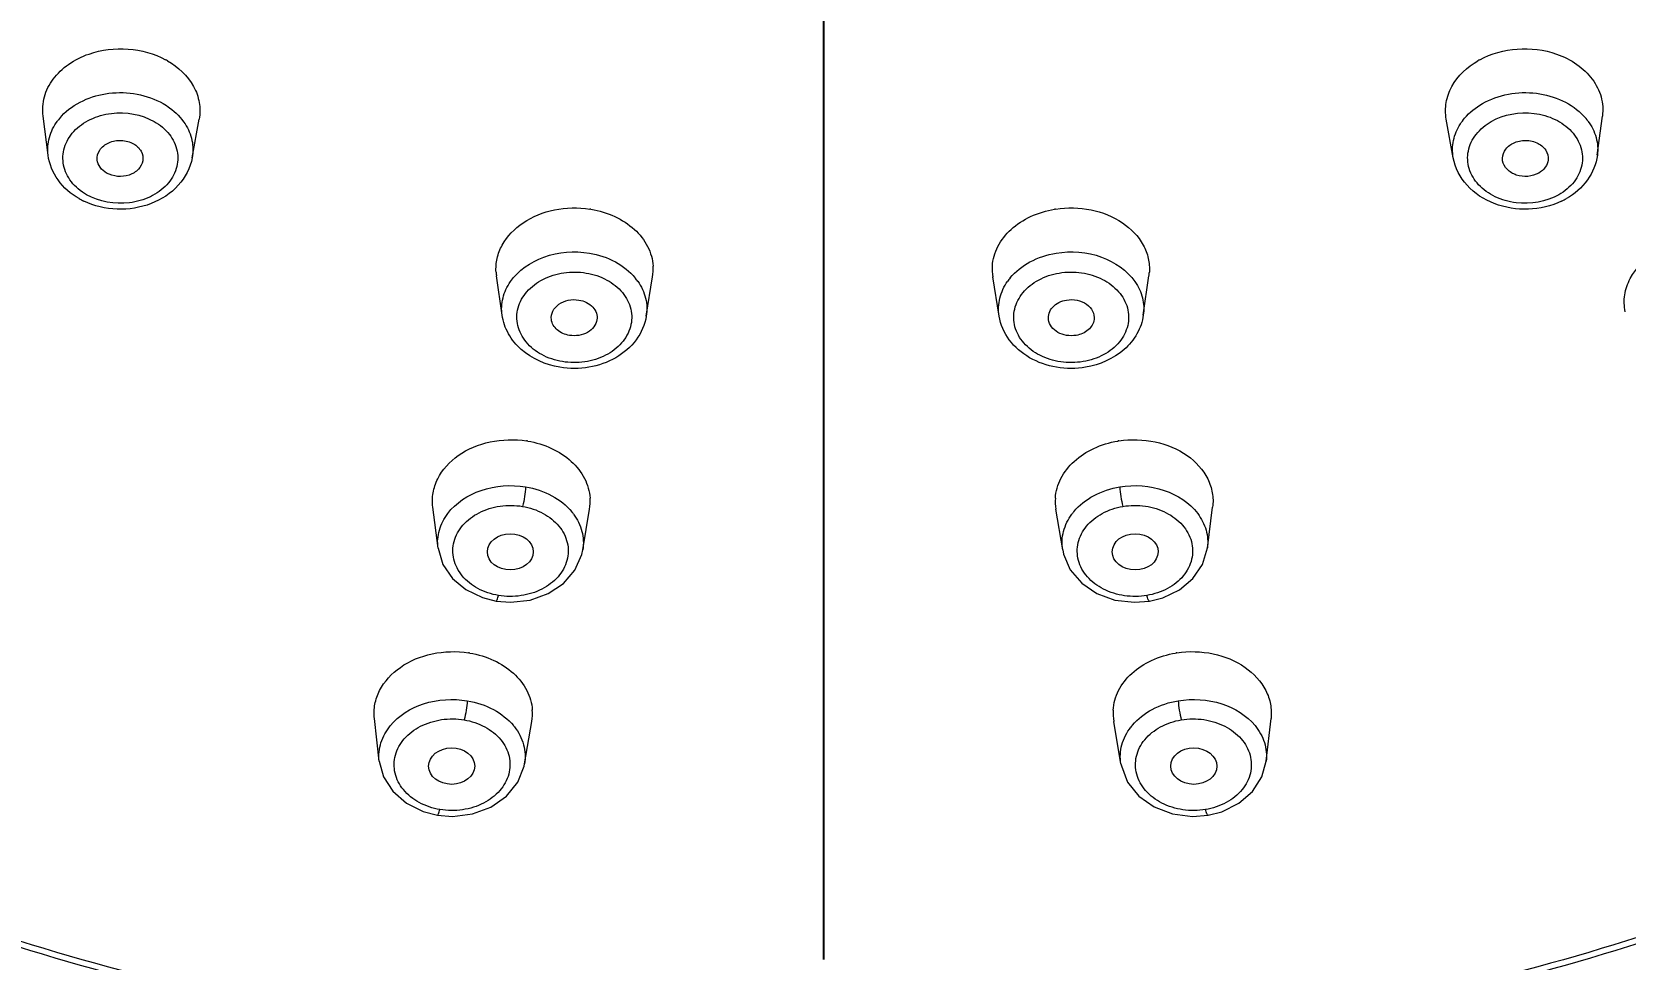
# Model space of a CAD drawing. Extents: x 8819 to 9239, y -18069 to -17475.
# Drawn here: x 8981.7 to 9005.23, y -17650.21 to -17636.51 of the extents above; entities that cross this region are included whole.
import ezdxf

# ---------------------------------------------------------------- set-up
doc = ezdxf.new("R2010")
doc.units = 0
doc.header["$MEASUREMENT"] = 0
doc.linetypes.add('CENTER', pattern=[47.5, 22, -8.5, 8.5, -8.5])
doc.layers.get('0').update_dxf_attribs({"linetype": 'CONTINUOUS', "lineweight": 13})
doc.layers.get('DEFPOINTS').update_dxf_attribs({"linetype": 'CONTINUOUS'})
doc.layers.add('02___PRT_ALL_AXES', color=7, linetype='CONTINUOUS')
doc.layers.add('5', color=2, linetype='CONTINUOUS', lineweight=9)
doc.styles.get("Standard").update_dxf_attribs({"font": 'Gulim.ttf'})
doc.dimstyles.new('STANDARD$0', dxfattribs={"dimtxt": 3.5, "dimasz": 2.5, "dimexe": 0.7, "dimexo": 0.7, "dimgap": 0.5, "dimtad": 3, "dimdec": 4, "dimdsep": 46, "dimtxsty": 'Standard', "dimcen": 0, "dimclrd": 2, "dimclre": 2, "dimclrt": 4, "dimadec": 0, "dimazin": 0, "dimtp": 0.2, "dimtm": 0.1, "dimtfac": 0.5, "dimtdec": 4, "dimtmove": 1, "dimatfit": 3, "dimfxl": 0, "dimtolj": 1, "dimarcsym": 0})

# ---------------------------------------------------------------- blocks, each defined once
blk = doc.blocks.new('*D63')
at = {"layer": '5', "color": 2, "lineweight": -2}
for p, q in [((8992.676, -17589.939), (8954.961, -17589.939)), ((8955.661, -17758.34), (8955.661, -17594.939)), ((8974.358, -17763.34), (8954.961, -17763.34))]:
    blk.add_line(p, q, dxfattribs=at)
at = {"layer": '5', "color": 2}
for points in [[(8954.828, -17594.939), (8956.495, -17594.939), (8955.661, -17589.939)], [(8954.828, -17758.34), (8956.495, -17758.34), (8955.661, -17763.34)]]:
    blk.add_solid(points, dxfattribs=at)
at = {"layer": 'DEFPOINTS', "color": 0}
for p in [(8955.661, -17589.939), (8993.376, -17589.939), (8975.058, -17763.34)]:
    blk.add_point(p, dxfattribs=at)
at = {"layer": '5', "color": 4, "insert": (8950.832, -17693.171), "char_height": 5, "attachment_point": 5, "rotation": 90}
blk.add_mtext('\\A1;231.2', dxfattribs=at)

msp = doc.modelspace()

# ---------------------------------------------------------------- linework, layer by layer
at = {"color": 7, "linetype": 'Continuous'}
for p, q in [((8981.936, -17638.336), (8981.862, -17637.756)), ((8984.065, -17638.372), (8984.167, -17637.801)), ((9002.687, -17638.372), (9002.585, -17637.801)), ((9004.815, -17638.336), (9004.89, -17637.756)), ((8988.641, -17640.699), (8988.558, -17640.118)), ((8990.771, -17640.711), (8990.864, -17640.134)), ((8995.981, -17640.711), (8995.888, -17640.134)), ((8998.11, -17640.699), (8998.194, -17640.118)), ((8987.695, -17644.139), (8987.618, -17643.533)), ((8989.832, -17644.166), (8989.932, -17643.564)), ((8996.92, -17644.166), (8996.82, -17643.564)), ((8999.057, -17644.138), (8999.134, -17643.533)), ((8997.982, -17644.94), (8998.201, -17644.922)), ((8986.826, -17647.286), (8986.756, -17646.656)), ((8999.926, -17647.286), (8999.996, -17646.656)), ((8988.972, -17647.328), (8989.079, -17646.7)), ((8997.78, -17647.328), (8997.673, -17646.7)), ((8998.839, -17648.102), (8999.066, -17648.085))]:
    msp.add_line(p, q, dxfattribs=at)
for points in [[(8987.695, -17644.139), (8987.767, -17644.382), (8987.907, -17644.586), (8988.105, -17644.753), (8988.35, -17644.871), (8988.551, -17644.922)], [(8988.551, -17644.922), (8988.765, -17644.94), (8989.055, -17644.907), (8989.323, -17644.811), (8989.548, -17644.66), (8989.717, -17644.463), (8989.818, -17644.235), (8989.832, -17644.165)], [(8996.92, -17644.165), (8996.933, -17644.231), (8997.032, -17644.46), (8997.201, -17644.658), (8997.426, -17644.81), (8997.692, -17644.906), (8997.982, -17644.94)], [(8998.201, -17644.922), (8998.397, -17644.873), (8998.643, -17644.755), (8998.843, -17644.588), (8998.984, -17644.383), (8999.057, -17644.137)], [(8986.826, -17647.286), (8986.888, -17647.516), (8987.026, -17647.732), (8987.227, -17647.907), (8987.477, -17648.031), (8987.686, -17648.085)], [(8987.686, -17648.085), (8987.907, -17648.103), (8988.205, -17648.066), (8988.477, -17647.965), (8988.704, -17647.805), (8988.872, -17647.599), (8988.965, -17647.361), (8988.972, -17647.326)], [(8997.78, -17647.326), (8997.786, -17647.358), (8997.879, -17647.596), (8998.045, -17647.803), (8998.272, -17647.963), (8998.543, -17648.065), (8998.839, -17648.102)], [(8999.066, -17648.085), (8999.27, -17648.033), (8999.522, -17647.909), (8999.724, -17647.733), (8999.863, -17647.517), (8999.926, -17647.285)]]:
    msp.add_lwpolyline(points, dxfattribs=at)
for centre, radius, start, end in [((8983.101, -17637.984), 1.204, 60.2109, 61.6906), ((9003.651, -17637.984), 1.204, 118.3094, 119.7891), ((8982.759, -17638.335), 0.851, 137.0822, 143.5704), ((9003.993, -17638.335), 0.85, 36.4297, 42.8028), ((8982.947, -17638.007), 1.116, 240.2376, 244.339), ((8989.715, -17640.553), 1.44, 80.4918, 81.1846), ((8997.036, -17640.553), 1.44, 98.8154, 99.5082), ((9003.805, -17638.007), 1.115, 295.6558, 299.7623), ((8989.262, -17640.017), 0.711, 183.8481, 188.1971), ((8990.16, -17640.021), 0.712, 350.8468, 3.8014), ((8996.591, -17640.021), 0.712, 176.1985, 189.1532), ((8997.49, -17640.017), 0.711, 351.8029, 356.1518), ((8989.968, -17640.676), 0.829, 35.1462, 39.4485), ((8996.784, -17640.676), 0.829, 140.4862, 144.8604), ((8988.781, -17643.983), 1.445, 80.4918, 81.2065), ((8997.971, -17643.983), 1.445, 98.7935, 99.5082), ((8989.027, -17644.133), 0.833, 36.6276, 39.3614), ((8989.229, -17643.447), 0.713, 350.5843, 3.8015), ((8997.523, -17643.447), 0.713, 176.1971, 189.4155), ((8997.727, -17644.134), 0.835, 140.3198, 143.4388), ((8987.924, -17647.121), 1.452, 80.4919, 81.2263), ((8998.828, -17647.121), 1.452, 98.7715, 99.5081), ((8988.374, -17646.58), 0.715, 350.3387, 3.9808), ((8998.378, -17646.58), 0.714, 176.3137, 189.6659), ((8988.162, -17647.297), 0.84, 38.0017, 39.5793), ((8998.593, -17647.299), 0.843, 139.7511, 142.1797)]:
    msp.add_arc(centre, radius, start, end, dxfattribs=at)
for centre, major_axis, ratio in [((8988.762, -17644.194), (0.339, 0.001), 0.789365), ((8997.99, -17644.194), (0.339, -0.001), 0.789365), ((8987.896, -17647.36), (0.34, 0.001), 0.791359), ((8998.856, -17647.36), (0.34, -0.001), 0.791359)]:
    msp.add_ellipse(centre, major_axis=major_axis, ratio=ratio, dxfattribs=at)
for points, knots in [([(9025.886, -17626.45), (9025.86, -17628.126), (9025.38, -17631.524), (9023.427, -17636.361), (9020.329, -17640.785), (9014.751, -17646.01), (9007.526, -17649.647), (8999.578, -17651.498), (8993.277, -17651.967), (8986.98, -17651.468), (8979.048, -17649.579), (8971.849, -17645.907), (8966.311, -17640.655), (8963.246, -17636.215), (8961.33, -17631.368), (8960.877, -17627.969), (8960.864, -17626.294)], [0, 0, 0, 0, 0.055254, 0.111764, 0.170463, 0.231878, 0.362271, 0.430771, 0.500229, 0.569672, 0.638128, 0.768366, 0.829693, 0.888314, 0.944768, 1, 1, 1, 1]), ([(9025.668, -17626.433), (9025.655, -17628.098), (9025.202, -17631.477), (9023.287, -17636.295), (9020.223, -17640.709), (9014.684, -17645.928), (9007.487, -17649.564), (8999.563, -17651.415), (8993.276, -17651.885), (8986.993, -17651.385), (8979.085, -17649.496), (8971.915, -17645.825), (8966.415, -17640.577), (8963.386, -17636.149), (8961.509, -17631.321), (8961.083, -17627.94), (8961.083, -17626.276)], [0, 0, 0, 0, 0.055121, 0.111504, 0.170119, 0.231507, 0.362014, 0.430636, 0.500236, 0.569819, 0.638396, 0.768743, 0.830039, 0.888573, 0.9449, 1, 1, 1, 1]), ([(8982.541, -17636.84), (8982.725, -17636.777), (8983.119, -17636.728), (8983.504, -17636.833), (8983.672, -17636.924)], [0, 0, 0, 0, 0.503828, 1, 1, 1, 1]), ([(9003.079, -17636.924), (9003.248, -17636.833), (9003.634, -17636.728), (9004.029, -17636.777), (9004.213, -17636.841)], [0, 0, 0, 0, 0.496207, 1, 1, 1, 1]), ([(8981.862, -17637.756), (8981.85, -17637.663), (8981.864, -17637.465), (8982.002, -17637.195), (8982.236, -17636.975), (8982.434, -17636.877), (8982.541, -17636.84)], [0, 0, 0, 0, 0.229743, 0.468164, 0.72443, 1, 1, 1, 1]), ([(8983.7, -17636.939), (8983.856, -17637.029), (8984.064, -17637.221), (8984.182, -17637.552), (8984.181, -17637.721), (8984.167, -17637.801)], [0, 0, 0, 0, 0.52294, 0.764228, 1, 1, 1, 1]), ([(9002.585, -17637.801), (9002.57, -17637.721), (9002.57, -17637.552), (9002.688, -17637.221), (9002.895, -17637.029), (9003.052, -17636.939)], [0, 0, 0, 0, 0.235772, 0.47706, 1, 1, 1, 1]), ([(9004.213, -17636.841), (9004.319, -17636.878), (9004.517, -17636.976), (9004.75, -17637.196), (9004.888, -17637.466), (9004.902, -17637.663), (9004.89, -17637.756)], [0, 0, 0, 0, 0.275537, 0.531782, 0.770217, 1, 1, 1, 1]), ([(8982.136, -17637.756), (8982.312, -17637.566), (8982.841, -17637.336), (8983.399, -17637.438), (8983.634, -17637.573)], [0, 0, 0, 0, 0.488568, 1, 1, 1, 1]), ([(9003.118, -17637.573), (9003.353, -17637.438), (9003.911, -17637.336), (9004.441, -17637.567), (9004.617, -17637.757)], [0, 0, 0, 0, 0.511511, 1, 1, 1, 1]), ([(8982.505, -17638.919), (8982.419, -17638.87), (8982.269, -17638.747), (8982.144, -17638.49), (8982.158, -17638.21), (8982.309, -17637.964), (8982.56, -17637.788), (8982.971, -17637.671), (8983.317, -17637.731), (8983.502, -17637.837)], [0, 0, 0, 0, 0.124715, 0.238827, 0.349052, 0.46497, 0.591984, 0.728583, 1, 1, 1, 1]), ([(8983.634, -17637.573), (8983.667, -17637.592), (8983.792, -17637.673), (8983.9, -17637.782), (8983.96, -17637.874)], [0, 0, 0, 0, 0.261274, 1, 1, 1, 1]), ([(9002.792, -17637.874), (9002.811, -17637.844), (9002.9, -17637.724), (9003.02, -17637.629), (9003.118, -17637.573)], [0, 0, 0, 0, 0.24024, 1, 1, 1, 1]), ([(9003.249, -17637.837), (9003.435, -17637.73), (9003.781, -17637.671), (9004.192, -17637.788), (9004.443, -17637.964), (9004.593, -17638.21), (9004.608, -17638.49), (9004.482, -17638.747), (9004.332, -17638.87), (9004.247, -17638.919)], [0, 0, 0, 0, 0.271418, 0.408016, 0.535028, 0.650945, 0.76117, 0.875283, 1, 1, 1, 1]), ([(8981.936, -17638.335), (8981.925, -17638.248), (8981.939, -17638.065), (8982.021, -17637.903), (8982.075, -17637.83)], [0, 0, 0, 0, 0.49072, 1, 1, 1, 1]), ([(8983.502, -17637.837), (8983.588, -17637.886), (8983.738, -17638.009), (8983.864, -17638.265), (8983.849, -17638.545), (8983.698, -17638.791), (8983.447, -17638.967), (8983.037, -17639.084), (8982.691, -17639.025), (8982.505, -17638.919)], [0, 0, 0, 0, 0.124715, 0.238827, 0.349052, 0.46497, 0.591984, 0.728583, 1, 1, 1, 1]), ([(8983.96, -17637.874), (8984.007, -17637.948), (8984.077, -17638.11), (8984.08, -17638.288), (8984.065, -17638.372)], [0, 0, 0, 0, 0.507479, 1, 1, 1, 1]), ([(9002.687, -17638.372), (9002.672, -17638.288), (9002.675, -17638.11), (9002.745, -17637.948), (9002.792, -17637.874)], [0, 0, 0, 0, 0.492521, 1, 1, 1, 1]), ([(9004.247, -17638.919), (9004.061, -17639.025), (9003.715, -17639.084), (9003.305, -17638.967), (9003.054, -17638.791), (9002.903, -17638.545), (9002.888, -17638.265), (9003.014, -17638.009), (9003.164, -17637.886), (9003.249, -17637.837)], [0, 0, 0, 0, 0.271418, 0.408016, 0.535028, 0.650945, 0.76117, 0.875283, 1, 1, 1, 1]), ([(9004.677, -17637.83), (9004.731, -17637.903), (9004.813, -17638.065), (9004.827, -17638.248), (9004.816, -17638.334)], [0, 0, 0, 0, 0.509274, 1, 1, 1, 1]), ([(8982.662, -17638.407), (8982.657, -17638.356), (8982.688, -17638.242), (8982.833, -17638.135), (8983.018, -17638.102), (8983.144, -17638.136), (8983.198, -17638.167)], [0, 0, 0, 0, 0.217649, 0.462485, 0.732802, 1, 1, 1, 1]), ([(8983.198, -17638.167), (8983.244, -17638.193), (8983.322, -17638.263), (8983.343, -17638.37), (8983.335, -17638.416)], [0, 0, 0, 0, 0.525274, 1, 1, 1, 1]), ([(9003.417, -17638.416), (9003.409, -17638.37), (9003.43, -17638.263), (9003.508, -17638.193), (9003.554, -17638.167)], [0, 0, 0, 0, 0.474726, 1, 1, 1, 1]), ([(9003.554, -17638.167), (9003.608, -17638.136), (9003.734, -17638.102), (9003.919, -17638.135), (9004.064, -17638.242), (9004.095, -17638.356), (9004.089, -17638.407)], [0, 0, 0, 0, 0.267198, 0.537515, 0.782351, 1, 1, 1, 1]), ([(8982.393, -17638.976), (8982.273, -17638.907), (8982.061, -17638.726), (8981.953, -17638.465), (8981.936, -17638.334)], [0, 0, 0, 0, 0.511907, 1, 1, 1, 1]), ([(8984.065, -17638.373), (8984.038, -17638.523), (8983.883, -17638.817), (8983.461, -17639.085), (8982.956, -17639.166), (8982.616, -17639.086), (8982.464, -17639.013)], [0, 0, 0, 0, 0.233152, 0.480825, 0.741143, 1, 1, 1, 1]), ([(8982.8, -17638.598), (8982.764, -17638.577), (8982.699, -17638.523), (8982.667, -17638.445), (8982.662, -17638.407)], [0, 0, 0, 0, 0.523429, 1, 1, 1, 1]), ([(8983.335, -17638.416), (8983.327, -17638.463), (8983.275, -17638.558), (8983.133, -17638.64), (8982.963, -17638.659), (8982.849, -17638.626), (8982.8, -17638.598)], [0, 0, 0, 0, 0.221019, 0.469798, 0.737669, 1, 1, 1, 1]), ([(9004.288, -17639.013), (9004.136, -17639.086), (9003.796, -17639.166), (9003.29, -17639.085), (9002.869, -17638.817), (9002.714, -17638.523), (9002.687, -17638.373)], [0, 0, 0, 0, 0.258876, 0.519196, 0.766856, 1, 1, 1, 1]), ([(9003.951, -17638.598), (9003.903, -17638.626), (9003.789, -17638.659), (9003.619, -17638.64), (9003.477, -17638.558), (9003.425, -17638.463), (9003.417, -17638.416)], [0, 0, 0, 0, 0.262331, 0.530202, 0.778981, 1, 1, 1, 1]), ([(9004.089, -17638.407), (9004.085, -17638.445), (9004.052, -17638.523), (9003.988, -17638.577), (9003.951, -17638.598)], [0, 0, 0, 0, 0.476571, 1, 1, 1, 1]), ([(9004.816, -17638.334), (9004.799, -17638.465), (9004.691, -17638.726), (9004.479, -17638.907), (9004.359, -17638.976)], [0, 0, 0, 0, 0.488092, 1, 1, 1, 1]), ([(8988.552, -17640.065), (8988.548, -17639.996), (8988.559, -17639.856), (8988.664, -17639.583), (8988.947, -17639.295), (8989.415, -17639.112), (8989.764, -17639.104), (8989.936, -17639.13)], [0, 0, 0, 0, 0.108808, 0.220225, 0.45881, 0.723279, 1, 1, 1, 1]), ([(8989.953, -17639.133), (8990.074, -17639.153), (8990.306, -17639.223), (8990.6, -17639.412), (8990.805, -17639.669), (8990.865, -17639.874), (8990.871, -17639.974)], [0, 0, 0, 0, 0.276178, 0.535789, 0.775437, 1, 1, 1, 1]), ([(8995.881, -17639.974), (8995.887, -17639.874), (8995.947, -17639.669), (8996.152, -17639.412), (8996.446, -17639.223), (8996.678, -17639.153), (8996.799, -17639.133)], [0, 0, 0, 0, 0.224563, 0.464211, 0.723822, 1, 1, 1, 1]), ([(8996.816, -17639.13), (8996.988, -17639.104), (8997.337, -17639.112), (8997.805, -17639.295), (8998.088, -17639.583), (8998.193, -17639.856), (8998.204, -17639.996), (8998.2, -17640.065)], [0, 0, 0, 0, 0.276721, 0.54119, 0.779775, 0.891192, 1, 1, 1, 1]), ([(8988.764, -17640.203), (8988.88, -17640.035), (8989.261, -17639.777), (8989.708, -17639.745), (8989.93, -17639.782)], [0, 0, 0, 0, 0.475781, 1, 1, 1, 1]), ([(8989.93, -17639.782), (8990.064, -17639.804), (8990.317, -17639.887), (8990.528, -17640.052), (8990.608, -17640.149)], [0, 0, 0, 0, 0.519822, 1, 1, 1, 1]), ([(8996.145, -17640.148), (8996.224, -17640.052), (8996.436, -17639.886), (8996.688, -17639.804), (8996.822, -17639.782)], [0, 0, 0, 0, 0.480214, 1, 1, 1, 1]), ([(8996.822, -17639.782), (8997.044, -17639.745), (8997.491, -17639.777), (8997.871, -17640.035), (8997.987, -17640.203)], [0, 0, 0, 0, 0.524215, 1, 1, 1, 1]), ([(9005.227, -17640.647), (9005.21, -17640.565), (9005.206, -17640.393), (9005.321, -17640.054), (9005.533, -17639.857), (9005.692, -17639.766)], [0, 0, 0, 0, 0.235843, 0.476868, 1, 1, 1, 1]), ([(8989.531, -17641.384), (8989.425, -17641.366), (8989.225, -17641.301), (8988.986, -17641.114), (8988.851, -17640.861), (8988.856, -17640.58), (8988.999, -17640.331), (8989.244, -17640.149), (8989.553, -17640.055), (8989.775, -17640.057), (8989.883, -17640.076)], [0, 0, 0, 0, 0.135167, 0.260198, 0.374499, 0.484299, 0.599195, 0.725011, 0.860652, 1, 1, 1, 1]), ([(8989.883, -17640.076), (8989.989, -17640.093), (8990.189, -17640.159), (8990.428, -17640.345), (8990.563, -17640.599), (8990.558, -17640.879), (8990.415, -17641.129), (8990.17, -17641.31), (8989.861, -17641.404), (8989.639, -17641.402), (8989.531, -17641.384)], [0, 0, 0, 0, 0.135167, 0.260198, 0.374499, 0.484299, 0.599195, 0.725011, 0.860652, 1, 1, 1, 1]), ([(8997.221, -17641.384), (8997.112, -17641.402), (8996.891, -17641.404), (8996.582, -17641.31), (8996.337, -17641.129), (8996.194, -17640.879), (8996.189, -17640.599), (8996.324, -17640.345), (8996.563, -17640.159), (8996.763, -17640.093), (8996.868, -17640.076)], [0, 0, 0, 0, 0.139348, 0.274987, 0.400802, 0.515697, 0.625497, 0.739799, 0.864831, 1, 1, 1, 1]), ([(8996.868, -17640.076), (8996.977, -17640.057), (8997.199, -17640.055), (8997.508, -17640.149), (8997.753, -17640.331), (8997.896, -17640.58), (8997.901, -17640.861), (8997.766, -17641.114), (8997.527, -17641.301), (8997.327, -17641.366), (8997.221, -17641.384)], [0, 0, 0, 0, 0.139348, 0.274987, 0.400802, 0.515697, 0.625497, 0.739799, 0.864831, 1, 1, 1, 1]), ([(8988.641, -17640.698), (8988.629, -17640.614), (8988.639, -17640.436), (8988.714, -17640.276), (8988.764, -17640.203)], [0, 0, 0, 0, 0.491589, 1, 1, 1, 1]), ([(8990.645, -17640.198), (8990.698, -17640.273), (8990.777, -17640.439), (8990.785, -17640.624), (8990.771, -17640.711)], [0, 0, 0, 0, 0.508691, 1, 1, 1, 1]), ([(8995.981, -17640.711), (8995.967, -17640.624), (8995.975, -17640.439), (8996.054, -17640.273), (8996.106, -17640.199)], [0, 0, 0, 0, 0.491308, 1, 1, 1, 1]), ([(8997.987, -17640.203), (8998.038, -17640.275), (8998.113, -17640.436), (8998.123, -17640.614), (8998.11, -17640.698)], [0, 0, 0, 0, 0.508424, 1, 1, 1, 1]), ([(8989.369, -17640.762), (8989.364, -17640.721), (8989.38, -17640.63), (8989.478, -17640.525), (8989.618, -17640.468), (8989.724, -17640.466), (8989.776, -17640.474)], [0, 0, 0, 0, 0.219449, 0.458242, 0.723005, 1, 1, 1, 1]), ([(8989.776, -17640.474), (8989.851, -17640.487), (8989.962, -17640.538), (8990.04, -17640.664), (8990.046, -17640.734), (8990.042, -17640.766)], [0, 0, 0, 0, 0.53339, 0.772617, 1, 1, 1, 1]), ([(8996.71, -17640.766), (8996.706, -17640.734), (8996.712, -17640.664), (8996.79, -17640.538), (8996.9, -17640.487), (8996.976, -17640.474)], [0, 0, 0, 0, 0.227383, 0.466609, 1, 1, 1, 1]), ([(8996.976, -17640.474), (8997.028, -17640.466), (8997.133, -17640.468), (8997.274, -17640.525), (8997.372, -17640.63), (8997.388, -17640.721), (8997.383, -17640.762)], [0, 0, 0, 0, 0.276995, 0.541758, 0.780551, 1, 1, 1, 1]), ([(8989.493, -17641.467), (8989.287, -17641.433), (8988.984, -17641.301), (8988.722, -17640.984), (8988.655, -17640.794), (8988.641, -17640.698)], [0, 0, 0, 0, 0.51602, 0.761597, 1, 1, 1, 1]), ([(8989.635, -17640.996), (8989.57, -17640.985), (8989.448, -17640.936), (8989.376, -17640.82), (8989.369, -17640.762)], [0, 0, 0, 0, 0.535146, 1, 1, 1, 1]), ([(8990.771, -17640.711), (8990.751, -17640.837), (8990.64, -17641.086), (8990.326, -17641.352), (8989.925, -17641.491), (8989.635, -17641.491), (8989.493, -17641.467)], [0, 0, 0, 0, 0.233782, 0.478695, 0.736479, 1, 1, 1, 1]), ([(8990.042, -17640.766), (8990.036, -17640.803), (8990.002, -17640.879), (8989.904, -17640.961), (8989.775, -17641.004), (8989.681, -17641.004), (8989.635, -17640.996)], [0, 0, 0, 0, 0.221157, 0.463738, 0.727553, 1, 1, 1, 1]), ([(8997.258, -17641.467), (8997.117, -17641.491), (8996.827, -17641.491), (8996.426, -17641.352), (8996.111, -17641.086), (8996.001, -17640.837), (8995.981, -17640.711)], [0, 0, 0, 0, 0.263532, 0.521316, 0.766218, 1, 1, 1, 1]), ([(8997.117, -17640.996), (8997.071, -17641.004), (8996.977, -17641.004), (8996.848, -17640.961), (8996.75, -17640.879), (8996.716, -17640.803), (8996.71, -17640.766)], [0, 0, 0, 0, 0.272447, 0.536262, 0.778843, 1, 1, 1, 1]), ([(8997.383, -17640.762), (8997.375, -17640.82), (8997.304, -17640.936), (8997.182, -17640.985), (8997.117, -17640.996)], [0, 0, 0, 0, 0.464854, 1, 1, 1, 1]), ([(8998.11, -17640.698), (8998.097, -17640.794), (8998.03, -17640.984), (8997.768, -17641.301), (8997.465, -17641.433), (8997.258, -17641.467)], [0, 0, 0, 0, 0.238399, 0.483985, 1, 1, 1, 1]), ([(8987.618, -17643.533), (8987.609, -17643.463), (8987.612, -17643.319), (8987.707, -17643.035), (8987.989, -17642.732), (8988.466, -17642.538), (8988.824, -17642.528), (8989.002, -17642.556)], [0, 0, 0, 0, 0.108946, 0.21997, 0.457463, 0.722083, 1, 1, 1, 1]), ([(8989.019, -17642.558), (8989.141, -17642.579), (8989.373, -17642.648), (8989.668, -17642.838), (8989.874, -17643.095), (8989.933, -17643.3), (8989.94, -17643.4)], [0, 0, 0, 0, 0.276445, 0.536161, 0.775705, 1, 1, 1, 1]), ([(8996.812, -17643.4), (8996.818, -17643.3), (8996.878, -17643.095), (8997.084, -17642.838), (8997.379, -17642.648), (8997.611, -17642.579), (8997.733, -17642.558)], [0, 0, 0, 0, 0.224295, 0.463839, 0.723555, 1, 1, 1, 1]), ([(8997.75, -17642.556), (8997.927, -17642.528), (8998.286, -17642.538), (8998.763, -17642.732), (8999.045, -17643.035), (8999.14, -17643.319), (8999.143, -17643.463), (8999.134, -17643.533)], [0, 0, 0, 0, 0.277917, 0.542537, 0.780031, 0.891054, 1, 1, 1, 1]), ([(8987.838, -17643.629), (8987.959, -17643.469), (8988.336, -17643.227), (8988.772, -17643.199), (8988.989, -17643.235)], [0, 0, 0, 0, 0.476651, 1, 1, 1, 1]), ([(8988.989, -17643.235), (8988.987, -17643.283), (8988.975, -17643.38), (8988.956, -17643.475), (8988.943, -17643.523)], [0, 0, 0, 0, 0.490025, 1, 1, 1, 1]), ([(8988.989, -17643.235), (8989.124, -17643.258), (8989.378, -17643.34), (8989.591, -17643.507), (8989.671, -17643.604)], [0, 0, 0, 0, 0.520311, 1, 1, 1, 1]), ([(8997.084, -17643.601), (8997.164, -17643.504), (8997.376, -17643.34), (8997.629, -17643.257), (8997.763, -17643.235)], [0, 0, 0, 0, 0.479865, 1, 1, 1, 1]), ([(8997.763, -17643.235), (8997.979, -17643.199), (8998.415, -17643.227), (8998.792, -17643.469), (8998.913, -17643.628)], [0, 0, 0, 0, 0.523298, 1, 1, 1, 1]), ([(8997.763, -17643.235), (8997.765, -17643.283), (8997.777, -17643.38), (8997.796, -17643.475), (8997.809, -17643.523)], [0, 0, 0, 0, 0.490025, 1, 1, 1, 1]), ([(8988.588, -17644.839), (8988.482, -17644.821), (8988.281, -17644.755), (8988.041, -17644.568), (8987.906, -17644.313), (8987.911, -17644.031), (8988.054, -17643.78), (8988.301, -17643.598), (8988.611, -17643.503), (8988.834, -17643.505), (8988.943, -17643.523)], [0, 0, 0, 0, 0.135176, 0.260187, 0.374472, 0.484292, 0.599196, 0.724993, 0.860628, 1, 1, 1, 1]), ([(8988.943, -17643.523), (8989.049, -17643.541), (8989.25, -17643.607), (8989.49, -17643.795), (8989.625, -17644.049), (8989.62, -17644.331), (8989.477, -17644.582), (8989.23, -17644.764), (8988.92, -17644.859), (8988.697, -17644.857), (8988.588, -17644.839)], [0, 0, 0, 0, 0.135178, 0.26019, 0.374477, 0.484294, 0.599197, 0.724994, 0.860633, 1, 1, 1, 1]), ([(8998.164, -17644.839), (8998.054, -17644.857), (8997.832, -17644.859), (8997.522, -17644.765), (8997.275, -17644.582), (8997.132, -17644.331), (8997.127, -17644.049), (8997.262, -17643.795), (8997.502, -17643.607), (8997.703, -17643.541), (8997.809, -17643.523)], [0, 0, 0, 0, 0.139362, 0.274993, 0.400786, 0.515692, 0.625512, 0.739801, 0.864815, 1, 1, 1, 1]), ([(8997.809, -17643.523), (8997.918, -17643.505), (8998.141, -17643.503), (8998.451, -17643.598), (8998.697, -17643.78), (8998.841, -17644.031), (8998.846, -17644.313), (8998.711, -17644.568), (8998.471, -17644.755), (8998.27, -17644.821), (8998.164, -17644.839)], [0, 0, 0, 0, 0.139364, 0.274996, 0.400791, 0.515694, 0.625513, 0.739802, 0.86482, 1, 1, 1, 1]), ([(8987.695, -17644.138), (8987.683, -17644.051), (8987.698, -17643.866), (8987.783, -17643.702), (8987.838, -17643.629)], [0, 0, 0, 0, 0.490136, 1, 1, 1, 1]), ([(8989.695, -17643.636), (8989.752, -17643.712), (8989.838, -17643.883), (8989.847, -17644.075), (8989.832, -17644.165)], [0, 0, 0, 0, 0.509763, 1, 1, 1, 1]), ([(8996.92, -17644.165), (8996.905, -17644.075), (8996.914, -17643.883), (8997, -17643.713), (8997.056, -17643.636)], [0, 0, 0, 0, 0.490281, 1, 1, 1, 1]), ([(8998.913, -17643.628), (8998.968, -17643.701), (8999.054, -17643.865), (8999.068, -17644.05), (8999.057, -17644.137)], [0, 0, 0, 0, 0.509921, 1, 1, 1, 1]), ([(8988.551, -17644.922), (8988.554, -17644.923), (8988.561, -17644.915), (8988.574, -17644.888), (8988.582, -17644.86), (8988.588, -17644.839)], [0, 0, 0, 0, 0.094595, 0.292766, 1, 1, 1, 1]), ([(8998.201, -17644.922), (8998.198, -17644.923), (8998.19, -17644.915), (8998.178, -17644.888), (8998.17, -17644.86), (8998.164, -17644.839)], [0, 0, 0, 0, 0.094599, 0.292773, 1, 1, 1, 1]), ([(8971.167, -17645.403), (8972.666, -17646.479), (8975.91, -17648.421), (8980.331, -17650.17), (8984.07, -17651.173), (8986.96, -17651.731), (8989.901, -17652.086), (8991.878, -17652.172), (8992.868, -17652.19)], [0, 0, 0, 0, 0.239951, 0.488935, 0.615361, 0.742907, 0.871262, 1, 1, 1, 1]), ([(9015.585, -17645.403), (9014.087, -17646.48), (9010.843, -17648.419), (9005.512, -17650.529), (8999.798, -17651.834), (8995.869, -17652.166), (8993.894, -17652.19)], [0, 0, 0, 0, 0.240024, 0.489091, 0.742986, 1, 1, 1, 1]), ([(8986.756, -17646.656), (8986.748, -17646.586), (8986.753, -17646.442), (8986.851, -17646.161), (8987.134, -17645.86), (8987.611, -17645.668), (8987.969, -17645.659), (8988.145, -17645.686)], [0, 0, 0, 0, 0.10875, 0.219702, 0.457295, 0.722006, 1, 1, 1, 1]), ([(8988.164, -17645.689), (8988.286, -17645.709), (8988.518, -17645.779), (8988.814, -17645.969), (8989.02, -17646.226), (8989.08, -17646.431), (8989.087, -17646.531)], [0, 0, 0, 0, 0.27664, 0.536433, 0.775902, 1, 1, 1, 1]), ([(8997.665, -17646.534), (8997.671, -17646.434), (8997.73, -17646.228), (8997.936, -17645.97), (8998.233, -17645.779), (8998.466, -17645.709), (8998.588, -17645.689)], [0, 0, 0, 0, 0.224078, 0.463493, 0.72329, 1, 1, 1, 1]), ([(8998.607, -17645.686), (8998.783, -17645.659), (8999.141, -17645.668), (8999.618, -17645.86), (8999.901, -17646.161), (8999.998, -17646.442), (9000.004, -17646.586), (8999.996, -17646.656)], [0, 0, 0, 0, 0.278004, 0.54271, 0.7803, 0.891252, 1, 1, 1, 1]), ([(8986.989, -17646.764), (8987.114, -17646.612), (8987.487, -17646.384), (8987.914, -17646.359), (8988.127, -17646.394)], [0, 0, 0, 0, 0.47744, 1, 1, 1, 1]), ([(8988.126, -17646.394), (8988.124, -17646.441), (8988.112, -17646.536), (8988.093, -17646.63), (8988.081, -17646.676)], [0, 0, 0, 0, 0.493387, 1, 1, 1, 1]), ([(8988.127, -17646.394), (8988.261, -17646.417), (8988.516, -17646.499), (8988.729, -17646.665), (8988.809, -17646.762)], [0, 0, 0, 0, 0.520611, 1, 1, 1, 1]), ([(8997.949, -17646.754), (8998.03, -17646.659), (8998.241, -17646.497), (8998.492, -17646.416), (8998.625, -17646.394)], [0, 0, 0, 0, 0.479774, 1, 1, 1, 1]), ([(8998.625, -17646.394), (8998.837, -17646.359), (8999.263, -17646.384), (8999.636, -17646.61), (8999.761, -17646.762)], [0, 0, 0, 0, 0.52242, 1, 1, 1, 1]), ([(8998.625, -17646.394), (8998.628, -17646.441), (8998.64, -17646.536), (8998.659, -17646.63), (8998.671, -17646.676)], [0, 0, 0, 0, 0.493387, 1, 1, 1, 1]), ([(8987.723, -17648.001), (8987.617, -17647.984), (8987.415, -17647.917), (8987.173, -17647.728), (8987.039, -17647.472), (8987.044, -17647.188), (8987.188, -17646.936), (8987.435, -17646.752), (8987.746, -17646.656), (8987.971, -17646.658), (8988.081, -17646.676)], [0, 0, 0, 0, 0.135187, 0.260169, 0.374442, 0.48429, 0.599206, 0.724977, 0.860604, 1, 1, 1, 1]), ([(8998.671, -17646.676), (8998.781, -17646.658), (8999.005, -17646.656), (8999.317, -17646.752), (8999.564, -17646.936), (8999.708, -17647.188), (8999.713, -17647.471), (8999.579, -17647.728), (8999.337, -17647.917), (8999.135, -17647.984), (8999.029, -17648.001)], [0, 0, 0, 0, 0.13939, 0.275014, 0.400785, 0.5157, 0.625549, 0.739824, 0.864808, 1, 1, 1, 1]), ([(8986.826, -17647.286), (8986.816, -17647.196), (8986.835, -17647.004), (8986.929, -17646.838), (8986.989, -17646.764)], [0, 0, 0, 0, 0.488701, 1, 1, 1, 1]), ([(8988.081, -17646.676), (8988.187, -17646.694), (8988.389, -17646.761), (8988.63, -17646.95), (8988.765, -17647.206), (8988.76, -17647.489), (8988.616, -17647.742), (8988.369, -17647.926), (8988.057, -17648.022), (8987.833, -17648.02), (8987.723, -17648.001)], [0, 0, 0, 0, 0.135187, 0.260169, 0.374442, 0.484289, 0.599205, 0.724978, 0.860605, 1, 1, 1, 1]), ([(8988.824, -17646.78), (8988.884, -17646.858), (8988.977, -17647.033), (8988.988, -17647.233), (8988.972, -17647.326)], [0, 0, 0, 0, 0.510805, 1, 1, 1, 1]), ([(8997.78, -17647.326), (8997.764, -17647.234), (8997.774, -17647.035), (8997.866, -17646.86), (8997.927, -17646.782)], [0, 0, 0, 0, 0.48932, 1, 1, 1, 1]), ([(8999.029, -17648.001), (8998.919, -17648.02), (8998.694, -17648.022), (8998.383, -17647.926), (8998.136, -17647.742), (8997.992, -17647.489), (8997.987, -17647.206), (8998.121, -17646.95), (8998.363, -17646.761), (8998.565, -17646.694), (8998.671, -17646.676)], [0, 0, 0, 0, 0.13939, 0.275015, 0.400785, 0.5157, 0.625549, 0.739824, 0.864808, 1, 1, 1, 1]), ([(8999.761, -17646.762), (8999.821, -17646.836), (8999.916, -17647.002), (8999.936, -17647.194), (8999.926, -17647.285)], [0, 0, 0, 0, 0.511437, 1, 1, 1, 1]), ([(8987.686, -17648.085), (8987.689, -17648.085), (8987.697, -17648.077), (8987.709, -17648.051), (8987.717, -17648.023), (8987.723, -17648.001)], [0, 0, 0, 0, 0.094601, 0.292767, 1, 1, 1, 1]), ([(8999.066, -17648.085), (8999.063, -17648.085), (8999.055, -17648.077), (8999.043, -17648.051), (8999.034, -17648.023), (8999.029, -17648.001)], [0, 0, 0, 0, 0.094606, 0.292775, 1, 1, 1, 1])]:
    msp.add_open_spline(points, degree=3, knots=knots, dxfattribs=at)
at = {"layer": '02___PRT_ALL_AXES', "color": 1, "linetype": 'CENTER'}
msp.add_line((8993.385, -17580.716), (8993.385, -17991.781), dxfattribs=at)

# ---------------------------------------------------------------- dimensions: what is measured, and where the dimension line sits
at = {"layer": '5'}
dim = msp.add_linear_dim(base=(8955.661, -17589.939), p1=(8975.058, -17763.34), p2=(8993.376, -17589.939), angle=90, dimstyle='STANDARD$0', override={"dimtxt": 5, "dimasz": 5, "dimdec": 1, "dimlfac": 1.333333, "dimzin": 9, "dimtdec": 1, "dimfxl": 1.25, "dimtfill": 1}, dxfattribs=at)
dim.commit()
dim.dimension.update_dxf_attribs({"geometry": '*D63', "text_midpoint": (8953.902, -17693.171), "dimtype": 160})

doc.saveas('drawing.dxf')
